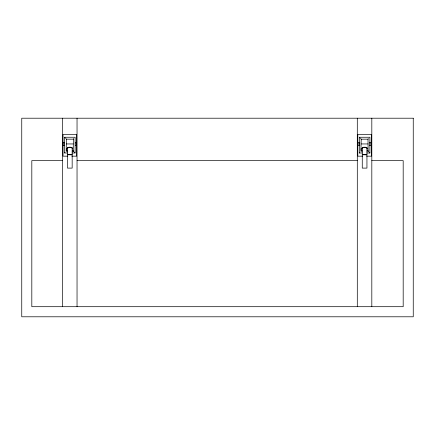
<?xml version="1.0" encoding="UTF-8"?>
<svg xmlns="http://www.w3.org/2000/svg" width="435" height="435" viewBox="0 0 435 435"><rect width="100%" height="100%" fill="white"/><g stroke="black" fill="none" stroke-linecap="round" stroke-linejoin="round"><path stroke-width="0.65" d="M64.994 152.506L64.527 152.984L67.485 152.984M65.712 138.439L66.43 139.162L66.163 151.358L67.485 151.075M361.088 151.206L362.263 151.075M359.767 152.506L359.305 152.984L362.263 152.984M73.711 138.673L73.227 139.162L66.43 139.162M368.488 138.673L367.999 139.162L361.208 139.162L360.49 138.439M359.593 152.707L359.305 152.984L359.305 137.253L369.902 137.253L369.902 152.984L366.944 152.984M64.663 152.859L64.527 137.253L75.124 137.253L75.124 152.984L72.166 152.984M67.485 148.052L68.915 147.476L70.736 147.476L72.166 148.052L72.166 168.106L67.485 168.106L67.485 148.052A4.404 4.404 0 0 1 72.166 148.052M362.263 148.052L363.693 147.476L365.514 147.476L366.944 148.052L366.944 168.106L362.263 168.106L362.263 148.052A4.404 4.404 0 0 1 366.944 148.052M368.717 151.782L368.135 151.075L366.944 151.075M360.919 151.103L361.208 139.162M73.357 139.026L73.227 151.075L73.945 151.782M63.031 142.588L64.391 142.588M75.26 142.588L76.62 142.588M357.809 142.588L359.848 142.588M369.358 142.588L371.398 142.588M63.031 143.947L64.391 143.947M66.43 143.947L73.227 143.947M75.26 143.947L76.62 143.947M357.809 143.947L359.848 143.947M361.208 143.947L367.999 143.947M369.358 143.947L371.398 143.947M63.031 145.312L64.391 145.312M75.26 145.312L76.62 145.312M357.809 145.312L359.848 145.312M369.358 145.312L371.398 145.312M66.43 150.651L67.246 150.651M72.411 150.651L73.227 150.651M361.208 150.651L362.023 150.651M367.183 150.651L367.999 150.651M72.166 151.075L73.357 151.206M67.789 156.17L63.031 156.17L63.031 134.371L76.62 134.371L76.62 156.17L71.867 156.17M362.567 156.17L357.809 156.17L357.809 134.371L371.398 134.371L371.398 156.17L366.64 156.17M62.52 160.629L31.815 160.629L31.815 306.697L403.185 306.697L403.185 160.629L371.816 160.629M77.038 160.629L357.298 160.629M368.119 151.081L367.999 139.026M74.994 152.859L74.434 152.277M369.614 152.707L369.902 152.984L369.212 152.277M359.305 137.253L359.995 137.944M64.527 137.253L65.217 137.944M371.816 118.206L371.816 306.697M367.183 149.02L367.183 147.927L365.514 147.204L363.693 147.204L362.023 147.927L362.023 149.02M361.153 148.607L361.153 149.972M357.298 118.206L357.298 306.697M77.038 118.206L77.038 306.697M72.411 149.02L72.411 147.927L70.736 147.204L68.915 147.204L67.246 147.927L67.246 149.02M66.376 148.607L66.376 149.972M62.52 118.206L62.52 306.697M67.757 154.517L67.485 154.789L72.166 154.789L67.757 154.517M362.534 154.517L362.263 154.789L366.944 154.789L362.534 154.517M413.25 118.206L21.75 118.206L21.75 316.794L413.25 316.794L413.25 118.206"/></g></svg>
